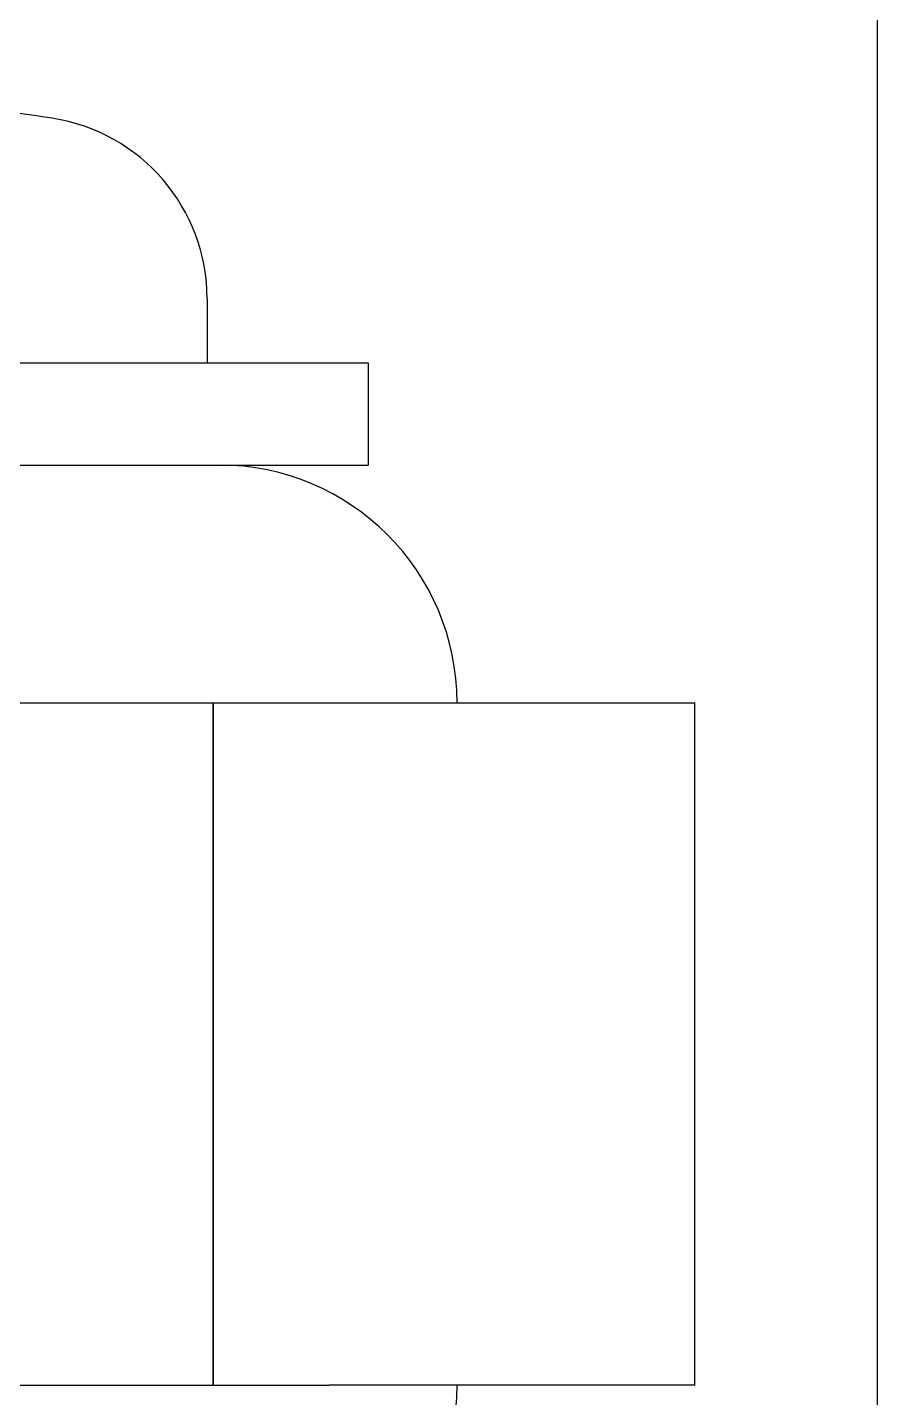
# Model space of a CAD drawing. Extents: x 3.27 to 9.48, y 3.29 to 7.63.
# Drawn here: x 7.4901 to 7.6274, y 4.3885 to 4.6098 of the extents above; entities that cross this region are included whole.
import ezdxf

# ---------------------------------------------------------------- set-up
doc = ezdxf.new("R2010")
doc.units = 0
doc.layers.add('HIDDEN_EDGES_ANSI_', color=7, linetype='CONTINUOUS')
doc.layers.add('VISIBLE_EDGES_ANSI_', color=7, linetype='CONTINUOUS')

msp = doc.modelspace()

# ---------------------------------------------------------------- linework, layer by layer
at = {"layer": 'HIDDEN_EDGES_ANSI_'}
for p, q in [((7.520100290032989, 4.390478155104004), (7.520100290032989, 4.500714375576444)), ((7.520100290032989, 4.500714375576444), (7.520100290032989, 4.390478155104004))]:
    msp.add_line(p, q, dxfattribs=at)
at = {"layer": 'VISIBLE_EDGES_ANSI_'}
for p, q in [((7.627383754599845, 4.257800989749673), (7.627383754599845, 4.692441148526193)), ((7.519116038064487, 4.565938341894525), (7.519116038064487, 4.555635635418964)), ((7.312029423891258, 4.555635635418964), (7.54510029003299, 4.555635635418964)), ((7.54510029003299, 4.555635635418964), (7.54510029003299, 4.539100202348097)), ((7.312029423891258, 4.539100202348097), (7.54510029003299, 4.539100202348097)), ((7.350815181142746, 4.500714375576444), (7.506314532781565, 4.500714375576444)), ((7.506314532781564, 4.500714375576444), (7.538801077434596, 4.500714375576444)), ((7.538801077434596, 4.500714375576444), (7.597856195544814, 4.500714375576444)), ((7.597856195544814, 4.390478155104004), (7.597856195544814, 4.500714375576444)), ((7.350815181142746, 4.390478155104004), (7.506314532781565, 4.390478155104004)), ((7.506314532781564, 4.390478155104004), (7.538801077434596, 4.390478155104004)), ((7.597856195544814, 4.390478155104004), (7.538801077434596, 4.390478155104004))]:
    msp.add_line(p, q, dxfattribs=at)
for centre, radius, start, end in [((7.428564856962124, 4.16853097355771), 0.4315928508376321, 81.2701721511768, 86.55533582412971), ((7.489588479009367, 4.565938341894525), 0.0295275590551181, 0, 81.27017215117742), ((7.521084542001494, 4.500714375576444), 0.0383858267716535, 0, 90), ((7.521084542001494, 4.390478155104004), 0.0383858267716535, 270, 0)]:
    msp.add_arc(centre, radius, start, end, dxfattribs=at)

doc.saveas('drawing.dxf')
